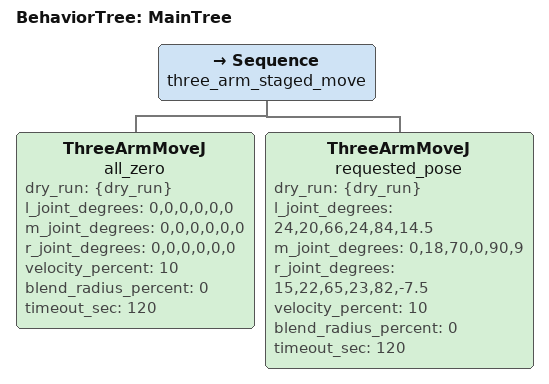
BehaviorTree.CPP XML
<?xml version="1.0"?>
<!-- RealMan joint angles are degrees. Both leaf nodes default to dry-run. -->
<root main_tree_to_execute="MainTree"
      realman_arm_id="r"
      realman_required_arms="l,m,r"
      realman_launch="arm_move"
      realman_stop_on_terminal="true"
      realman_exit_on_terminal="true">
  <BehaviorTree ID="MainTree">
    <Sequence name="three_arm_staged_move">
      <ThreeArmMoveJ name="all_zero" dry_run="{dry_run}" l_joint_degrees="0,0,0,0,0,0" m_joint_degrees="0,0,0,0,0,0" r_joint_degrees="0,0,0,0,0,0" velocity_percent="10" blend_radius_percent="0" timeout_sec="120"/>
      <ThreeArmMoveJ name="requested_pose" dry_run="{dry_run}" l_joint_degrees="24,20,66,24,84,14.5" m_joint_degrees="0,18,70,0,90,9" r_joint_degrees="15,22,65,23,82,-7.5" velocity_percent="10" blend_radius_percent="0" timeout_sec="120"/>
    </Sequence>
  </BehaviorTree>
</root>
